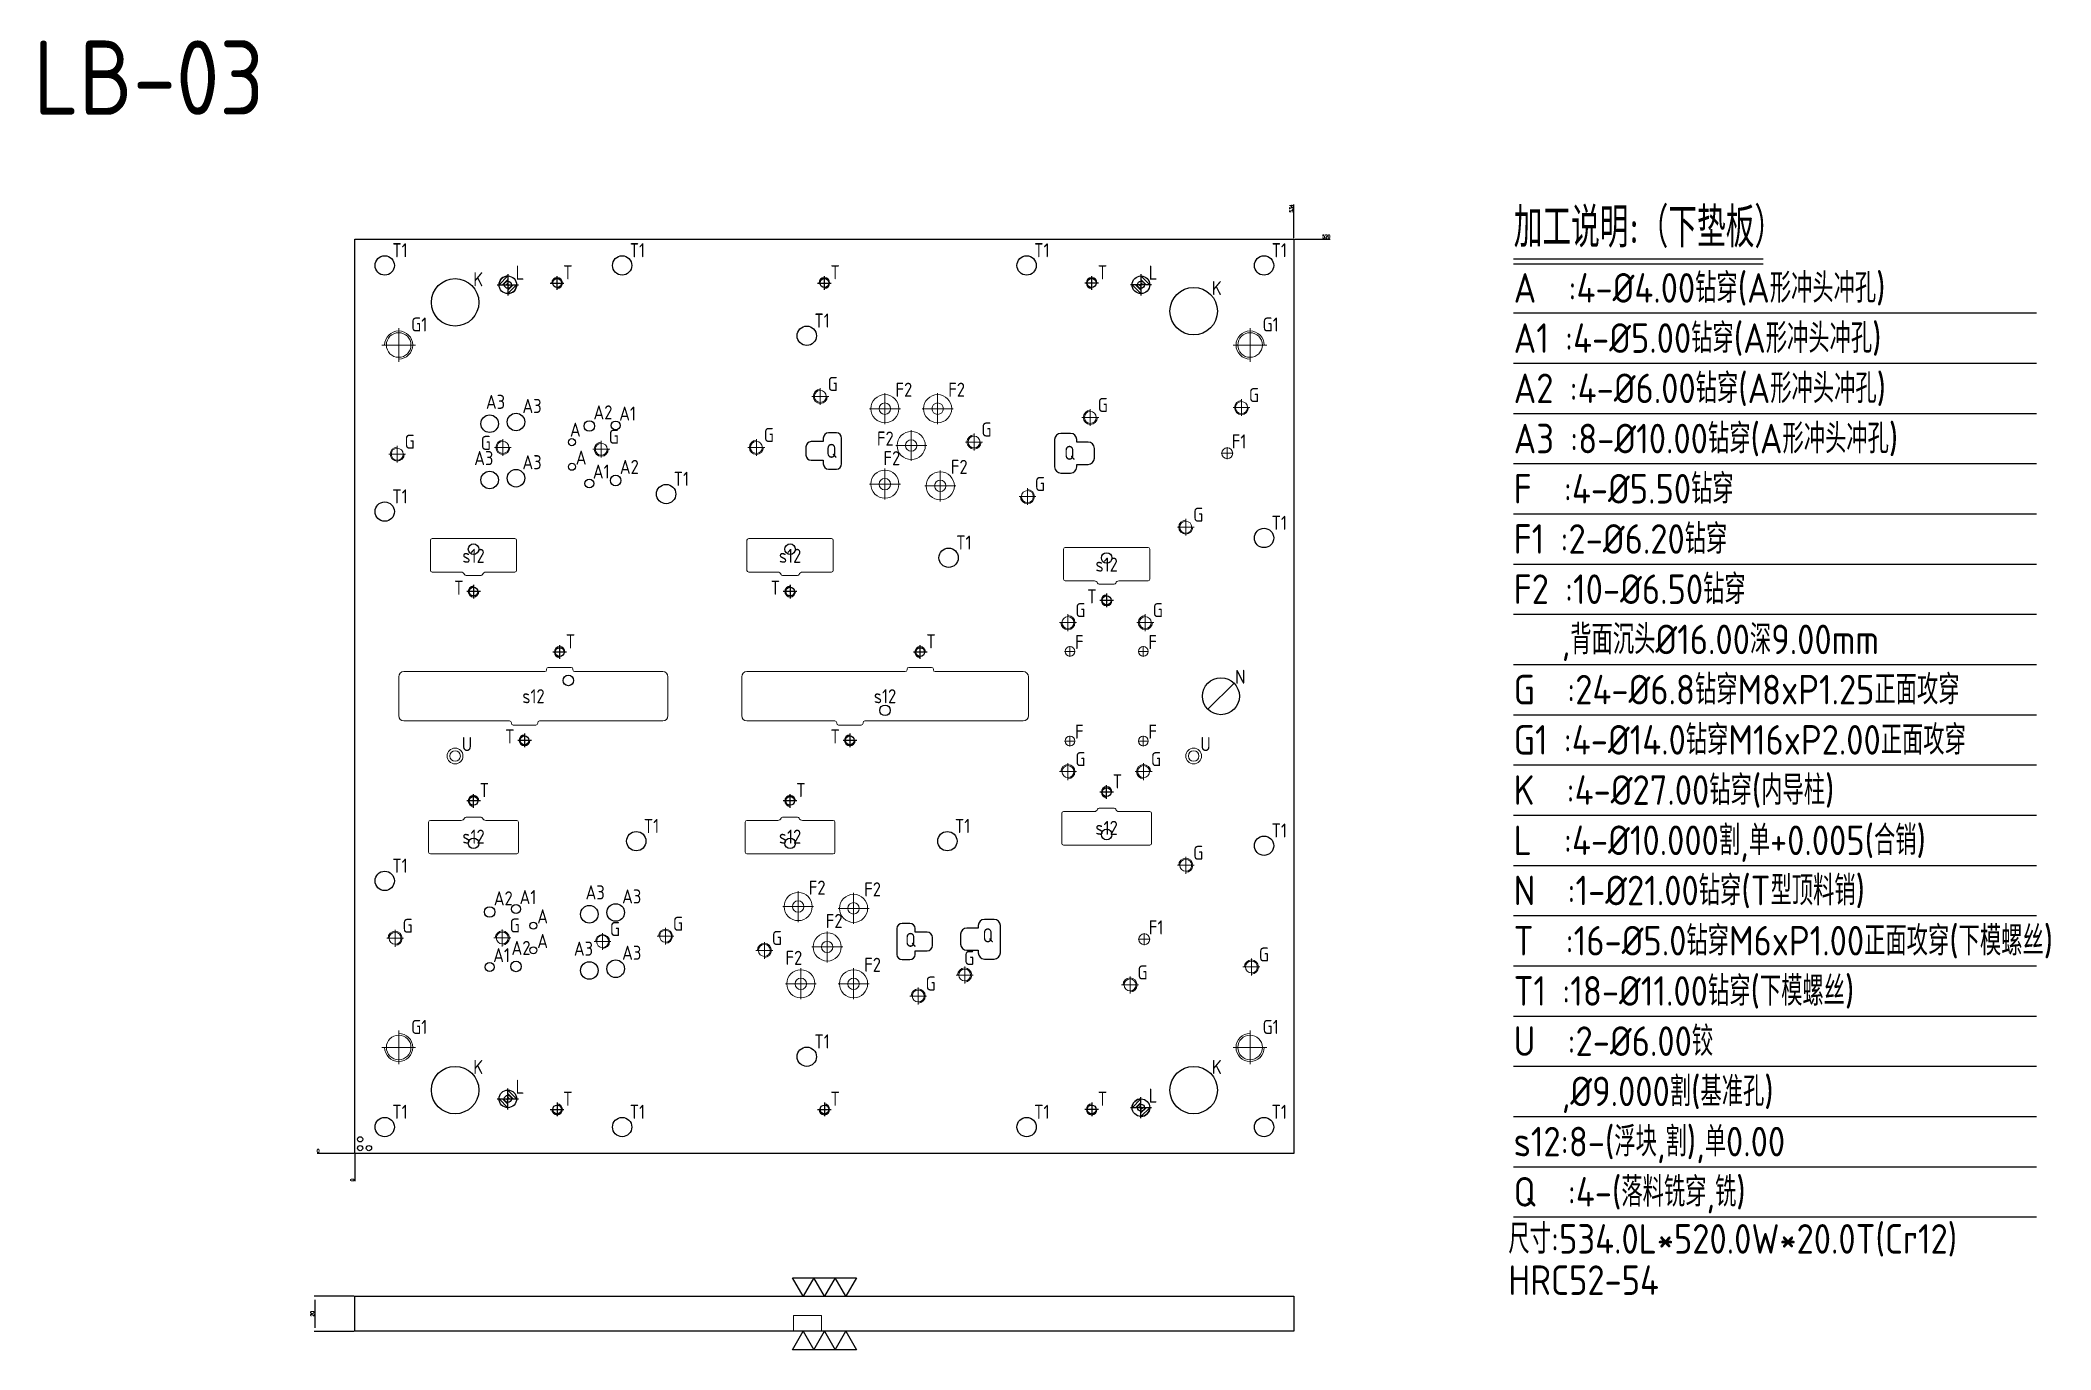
# Model space of a CAD drawing. Header units: millimetres. Extents: x 55563 to 56706, y -2339 to -1594.
import ezdxf
from ezdxf.enums import TextEntityAlignment as Align

# ---------------------------------------------------------------- set-up
doc = ezdxf.new("R2010")
doc.units = ezdxf.units.MM
for name, pattern in [('CENTER', [0]), ('DASHED', [0]), ('HIDDEN', [0])]:
    doc.linetypes.add(name, pattern=pattern)
for name, color, linetype in [('DIM', 4, 'Continuous'), ('LB', 7, 'Continuous'), ('LB_O', 40, 'Continuous'), ('LB_W', 1, 'Continuous'), ('TEXT', 4, 'Continuous')]:
    doc.layers.add(name, color=color, linetype=linetype)
doc.styles.add('gbenor', font='gbenor.shx', dxfattribs={"bigfont": 'gbcbig.shx'})
doc.styles.get("Standard").update_dxf_attribs({"font": 'txt.shx', "width": 0.85, "bigfont": 'ctxt.shx'})
doc.dimstyles.new('T-2-WX', dxfattribs={"dimtxt": 2, "dimasz": 2, "dimexe": 0.5, "dimexo": 0.5, "dimgap": 0.5, "dimtad": 1, "dimtxsty": 'Standard', "dimblk": 'OPEN30', "dimcen": 0, "dimazin": 3, "dimtfac": 1, "dimtmove": 0, "dimatfit": 3, "dimldrblk": 'OPEN30', "dimlwd": -1, "dimlwe": -1})

# ---------------------------------------------------------------- blocks, each defined once
blk = doc.blocks.new('*D7580')
at = {"layer": 'Defpoints', "color": 0}
for p in [(55741.9, -2308.7), (55719.2, -2328.7), (55741.9, -2328.7)]:
    blk.add_point(p, dxfattribs=at)
at = {"layer": 'DIM', "color": 0}
for p, q in [((55741.4, -2308.7), (55718.7, -2308.7)), ((55719.2, -2310.7), (55719.2, -2326.7)), ((55741.4, -2328.7), (55718.7, -2328.7))]:
    blk.add_line(p, q, dxfattribs=at)
at = {"layer": 'DIM', "color": 0, "insert": (55717.7, -2318.7), "char_height": 2, "attachment_point": 5, "rotation": 90}
blk.add_mtext('20', dxfattribs=at)
blk = doc.blocks.new('_Open30')
blk = doc.blocks.new('*D7581')
at = {"layer": 'Defpoints', "color": 0}
for p in [(55741.9, -2227.5), (55741.9, -2227.5), (55741.9, -2241.5)]:
    blk.add_point(p, dxfattribs=at)
at = {"layer": 'DIM', "color": 0}
blk.add_line((55741.9, -2228), (55741.9, -2243.2), dxfattribs=at)
at = {"layer": 'DIM', "color": 0, "insert": (55740.4, -2242.6), "char_height": 2, "attachment_point": 5, "rotation": 90}
blk.add_mtext('0', dxfattribs=at)
blk = doc.blocks.new('*D7582')
at = {"layer": 'Defpoints', "color": 0}
for p in [(55722, -2227.5), (55741.9, -2227.5), (55741.9, -2227.5)]:
    blk.add_point(p, dxfattribs=at)
at = {"layer": 'DIM', "color": 0}
blk.add_line((55741.4, -2227.5), (55720.4, -2227.5), dxfattribs=at)
at = {"layer": 'DIM', "color": 0, "insert": (55721, -2226), "char_height": 2, "attachment_point": 5}
blk.add_mtext('0', dxfattribs=at)
blk = doc.blocks.new('*D7583')
at = {"layer": 'Defpoints', "color": 0}
for p in [(56275.9, -1707.5), (56291.6, -1707.5), (55741.9, -2227.5)]:
    blk.add_point(p, dxfattribs=at)
at = {"layer": 'DIM', "color": 0}
blk.add_line((56276.4, -1707.5), (56296.5, -1707.5), dxfattribs=at)
at = {"layer": 'DIM', "color": 0, "insert": (56294.3, -1706), "char_height": 2, "attachment_point": 5}
blk.add_mtext('520', dxfattribs=at)
blk = doc.blocks.new('*D7584')
at = {"layer": 'Defpoints', "color": 0}
for p in [(56275.9, -1692.8), (56275.9, -1707.5), (55741.9, -2227.5)]:
    blk.add_point(p, dxfattribs=at)
at = {"layer": 'DIM', "color": 0}
blk.add_line((56275.9, -1707), (56275.9, -1687.8), dxfattribs=at)
at = {"layer": 'DIM', "color": 0, "insert": (56274.4, -1690.1), "char_height": 2, "attachment_point": 5, "rotation": 90}
blk.add_mtext('534', dxfattribs=at)
blk = doc.blocks.new('locater0')
for p, q in [((-0.6, 0), (0.6, 0)), ((-0.5, 0), (0, 0.5)), ((-0.3, 0), (0, 0.3)), ((-0.1, 0), (0, 0.1)), ((0, 0.6), (0, -0.6)), ((0.1, 0), (0, -0.1)), ((0.5, 0), (0, -0.5)), ((0.3, 0), (0, -0.3))]:
    blk.add_line(p, q)
for start, end in [(90, 180), (270, 0)]:
    blk.add_arc((0, 0), 0.5, start, end)

msp = doc.modelspace()

# ---------------------------------------------------------------- linework, layer by layer
at = {"layer": 'LB'}
msp.add_lwpolyline([(55741.874, -2227.499), (55741.874, -1707.499), (56275.874, -1707.499), (56275.874, -2227.499)], close=True, dxfattribs=at)
at = {"layer": 'LB', "linetype": 'Continuous', "flags": 128}
msp.add_lwpolyline([(55741.874, -2308.693), (56275.874, -2308.693), (56275.874, -2328.693), (55741.874, -2328.693)], close=True, dxfattribs=at)
at = {"layer": 'LB_O', "color": 4, "linetype": 'CENTER', "ltscale": 0.005}
for p, q in [((55852.974, -1732.499), (55860.774, -1732.499)), ((55856.874, -1736.399), (55856.874, -1728.599)), ((56004.974, -1732.499), (56012.774, -1732.499)), ((56008.874, -1736.399), (56008.874, -1728.599)), ((56164.774, -1732.499), (56156.974, -1732.499)), ((56160.874, -1736.399), (56160.874, -1728.599)), ((55813.274, -1907.97), (55805.474, -1907.97)), ((55809.374, -1904.07), (55809.374, -1911.87)), ((55993.274, -1907.97), (55985.474, -1907.97)), ((55989.374, -1904.07), (55989.374, -1911.87)), ((56169.374, -1909.07), (56169.374, -1916.87)), ((56173.274, -1912.97), (56165.474, -1912.97)), ((55858.373, -1946.299), (55858.373, -1938.499)), ((56063.373, -1946.299), (56063.373, -1938.499)), ((55838.373, -1988.699), (55838.373, -1996.499)), ((56023.373, -1988.699), (56023.373, -1996.499)), ((55842.273, -1992.599), (55834.473, -1992.599)), ((56027.273, -1992.599), (56019.473, -1992.599)), ((55809.374, -2030.928), (55809.374, -2023.128)), ((55989.374, -2030.928), (55989.374, -2023.128)), ((56173.274, -2022.028), (56165.474, -2022.028)), ((56169.374, -2025.928), (56169.374, -2018.128)), ((55813.274, -2027.028), (55805.474, -2027.028)), ((55993.274, -2027.028), (55985.474, -2027.028)), ((55852.974, -2202.499), (55860.774, -2202.499)), ((55856.874, -2198.599), (55856.874, -2206.399)), ((56004.974, -2202.499), (56012.774, -2202.499)), ((56008.874, -2198.599), (56008.874, -2206.399)), ((56164.774, -2202.499), (56156.974, -2202.499)), ((56160.874, -2198.599), (56160.874, -2206.399))]:
    msp.add_line(p, q, dxfattribs=at)
at = {"layer": 'LB_O', "color": 4, "linetype": 'CENTER', "lineweight": 15}
for p, q in [((55766.804, -1777.354), (55766.804, -1758.154)), ((56250.945, -1777.354), (56250.945, -1758.154)), ((55757.204, -1767.754), (55776.404, -1767.754)), ((56260.545, -1767.754), (56241.345, -1767.754)), ((56006.534, -1792.212), (56006.534, -1801.812)), ((56011.334, -1797.012), (56001.734, -1797.012)), ((56052.069, -1803.963), (56034.469, -1803.963)), ((56043.269, -1812.763), (56043.269, -1795.163)), ((56082.069, -1803.963), (56064.469, -1803.963)), ((56073.269, -1812.763), (56073.269, -1795.163)), ((56160.095, -1804.157), (56160.095, -1813.757)), ((56250.864, -1803.312), (56241.264, -1803.312)), ((56246.064, -1798.512), (56246.064, -1808.112)), ((56058.269, -1816.112), (56058.269, -1833.712)), ((56164.895, -1808.957), (56155.295, -1808.957)), ((55765.954, -1825.038), (55765.954, -1834.638)), ((55830.834, -1826.012), (55821.234, -1826.012)), ((55826.034, -1821.212), (55826.034, -1830.812)), ((55886.819, -1827.012), (55877.219, -1827.012)), ((55882.019, -1822.212), (55882.019, -1831.812)), ((55975.014, -1826.012), (55965.414, -1826.012)), ((55970.214, -1821.212), (55970.214, -1830.812)), ((56067.069, -1824.912), (56049.469, -1824.912)), ((56098.769, -1822.912), (56089.169, -1822.912)), ((56093.969, -1818.112), (56093.969, -1827.712)), ((56237.964, -1825.902), (56237.964, -1832.722)), ((55770.754, -1829.838), (55761.154, -1829.838)), ((56043.269, -1838.061), (56043.269, -1855.661)), ((56074.769, -1839.061), (56074.769, -1856.661)), ((56241.374, -1829.312), (56234.554, -1829.312)), ((56052.069, -1846.861), (56034.469, -1846.861)), ((56083.569, -1847.861), (56065.969, -1847.861)), ((56124.36, -1849.117), (56124.36, -1858.717)), ((56119.56, -1853.917), (56129.16, -1853.917)), ((56219.174, -1871.352), (56209.574, -1871.352)), ((56214.374, -1866.552), (56214.374, -1876.152)), ((56142.574, -1925.619), (56152.174, -1925.619)), ((56147.374, -1920.819), (56147.374, -1930.419)), ((56196.174, -1925.619), (56186.574, -1925.619)), ((56191.374, -1920.819), (56191.374, -1930.419)), ((56187.209, -1942.019), (56193.259, -1942.019)), ((56190.234, -1945.044), (56190.234, -1938.994)), ((56151.539, -1992.979), (56145.489, -1992.979)), ((56148.514, -1989.954), (56148.514, -1996.004)), ((56187.209, -1992.979), (56193.259, -1992.979)), ((56190.234, -1989.954), (56190.234, -1996.004)), ((56142.574, -2010.379), (56152.174, -2010.379)), ((56147.374, -2015.179), (56147.374, -2005.579)), ((56195.174, -2010.379), (56185.574, -2010.379)), ((56190.374, -2015.179), (56190.374, -2005.579)), ((56209.574, -2063.646), (56219.174, -2063.646)), ((56214.374, -2068.446), (56214.374, -2058.846)), ((55993.979, -2095.937), (55993.979, -2078.337)), ((56025.479, -2096.937), (56025.479, -2079.337)), ((55985.179, -2087.137), (56002.779, -2087.137)), ((56016.679, -2088.137), (56034.279, -2088.137)), ((55764.794, -2109.963), (55764.794, -2100.363)), ((55825.729, -2109.786), (55825.729, -2100.186)), ((55882.714, -2111.786), (55882.714, -2102.186)), ((55918.535, -2108.786), (55918.535, -2099.186)), ((56010.479, -2118.886), (56010.479, -2101.286)), ((56190.784, -2109.096), (56190.784, -2102.276)), ((55759.994, -2105.163), (55769.594, -2105.163)), ((55820.929, -2104.986), (55830.529, -2104.986)), ((55877.914, -2106.986), (55887.514, -2106.986)), ((55913.735, -2103.986), (55923.335, -2103.986)), ((55969.979, -2112.086), (55979.579, -2112.086)), ((55974.779, -2116.886), (55974.779, -2107.286)), ((56001.679, -2110.086), (56019.279, -2110.086)), ((56187.374, -2105.686), (56194.194, -2105.686)), ((55995.479, -2122.235), (55995.479, -2139.835)), ((56025.479, -2122.235), (56025.479, -2139.835)), ((56083.854, -2126.041), (56093.454, -2126.041)), ((56088.654, -2130.841), (56088.654, -2121.241)), ((56246.914, -2121.486), (56256.514, -2121.486)), ((56251.714, -2126.286), (56251.714, -2116.686)), ((55986.679, -2131.035), (56004.279, -2131.035)), ((56016.679, -2131.035), (56034.279, -2131.035)), ((56062.214, -2142.786), (56062.214, -2133.186)), ((56177.884, -2131.686), (56187.484, -2131.686)), ((56182.684, -2136.486), (56182.684, -2126.886)), ((56057.414, -2137.986), (56067.014, -2137.986)), ((55766.804, -2157.644), (55766.804, -2176.844)), ((56250.945, -2157.644), (56250.945, -2176.844)), ((55757.204, -2167.244), (55776.404, -2167.244)), ((56260.545, -2167.244), (56241.345, -2167.244))]:
    msp.add_line(p, q, dxfattribs=at)
at = {"layer": 'LB_O'}
msp.add_line((56241.799, -1960.074), (56226.95, -1974.924), dxfattribs=at)
at = {"layer": 'LB_O', "linetype": 'Continuous'}
for points in [[(56001.384, -1822.712, 0.41421356), (55998.384, -1825.712), (55998.384, -1830.312, 0.41421356), (56001.384, -1833.312), (56008.234, -1833.312), (56008.234, -1835.312, 0.41421356), (56011.234, -1838.312), (56015.684, -1838.312, 0.41421356), (56018.684, -1835.312), (56018.684, -1820.712, 0.41421356), (56015.684, -1817.712), (56011.234, -1817.712, 0.41421356), (56008.234, -1820.712), (56008.234, -1822.712)], [(56148.895, -1818.012), (56143.295, -1818.012, 0.41421356), (56139.795, -1821.512), (56139.795, -1837.112, 0.41421356), (56143.295, -1840.612), (56148.895, -1840.612, 0.41421356), (56152.395, -1837.112), (56152.395, -1835.612), (56158.895, -1835.612, 0.41421356), (56162.395, -1832.112), (56162.395, -1826.512, 0.41421356), (56158.895, -1823.012), (56152.395, -1823.012), (56152.395, -1821.512, 0.41421356)], [(56067.364, -2112.286, 0.41421356), (56070.364, -2109.286), (56070.364, -2104.686, 0.41421356), (56067.364, -2101.686), (56060.514, -2101.686), (56060.514, -2099.686, 0.41421356), (56057.514, -2096.686), (56053.064, -2096.686, 0.41421356), (56050.064, -2099.686), (56050.064, -2114.286, 0.41421356), (56053.064, -2117.286), (56057.514, -2117.286, 0.41421356), (56060.514, -2114.286), (56060.514, -2112.286)], [(56099.854, -2116.986), (56105.454, -2116.986, 0.41421356), (56108.954, -2113.486), (56108.954, -2097.886, 0.41421356), (56105.454, -2094.386), (56099.854, -2094.386, 0.41421356), (56096.354, -2097.886), (56096.354, -2099.386), (56089.854, -2099.386, 0.41421356), (56086.354, -2102.886), (56086.354, -2108.486, 0.41421356), (56089.854, -2111.986), (56096.354, -2111.986), (56096.354, -2113.486, 0.41421356)]]:
    msp.add_lwpolyline(points, format="xyb", close=True, dxfattribs=at)
at = {"layer": 'LB_O', "color": 4, "linetype": 'CENTER', "ltscale": 0.005}
for points in [[(55862.273, -1942.399), (55854.473, -1942.399)], [(56067.273, -1942.399), (56059.473, -1942.399)]]:
    msp.add_lwpolyline(points, dxfattribs=at)
at = {"layer": 'LB_O'}
for points in [[(55861.373, -1942.399, 2.41421356), (55858.373, -1945.399)], [(56066.373, -1942.399, 2.41421356), (56063.373, -1945.399)]]:
    msp.add_lwpolyline(points, format="xyb", dxfattribs=at)
at = {"layer": 'LB_O', "color": 4, "linetype": 'CENTER', "lineweight": 15}
for points in [[(56151.539, -1942.019), (56145.489, -1942.019)], [(56148.514, -1945.044), (56148.514, -1938.994)]]:
    msp.add_lwpolyline(points, dxfattribs=at)
at = {"layer": 'LB_O', "linetype": 'HIDDEN', "lineweight": 15}
msp.add_lwpolyline([(55991.313, -2328.693), (55991.313, -2319.693), (56007.313, -2319.693), (56007.313, -2328.693)], close=True, dxfattribs=at)
at = {"layer": 'LB_O'}
for centre, radius in [((55758.874, -1722.499), 5.5), ((55893.874, -1722.499), 5.5), ((56123.874, -1722.499), 5.5), ((56258.874, -1722.499), 5.5), ((55798.874, -1743.499), 13.5), ((55856.874, -1732.499), 2.5), ((56008.874, -1732.499), 2.5), ((56160.874, -1732.499), 2.5), ((56218.874, -1748.499), 13.5), ((55998.874, -1762.499), 5.5), ((55818.534, -1812.512), 5), ((55833.534, -1811.512), 5), ((55875.214, -1813.812), 3), ((55890.214, -1813.487), 2.5), ((55865.324, -1823.012), 2), ((55818.534, -1844.512), 5), ((55833.534, -1843.512), 5), ((55865.324, -1837.012), 2), ((55875.214, -1846.487), 2.5), ((55890.214, -1844.812), 3), ((55918.874, -1852.499), 5.5), ((55758.874, -1862.499), 5.5), ((56258.874, -1877.499), 5.5), ((56079.52, -1888.738), 5.5), ((55809.374, -1907.97), 2.5), ((55989.374, -1907.97), 2.5), ((56169.374, -1912.97), 2.5), ((55858.373, -1942.399), 2.5), ((56063.373, -1942.399), 2.5), ((55838.373, -1992.599), 2.5), ((56023.373, -1992.599), 2.5), ((56169.374, -2022.028), 2.5), ((55809.374, -2027.028), 2.5), ((55989.374, -2027.028), 2.5), ((55901.902, -2049.923), 5.5), ((56078.8, -2049.923), 5.5), ((56258.874, -2052.499), 5.5), ((55758.874, -2072.499), 5.5), ((55818.534, -2090.186), 3), ((55833.534, -2088.511), 2.5), ((55875.214, -2091.486), 5), ((55890.214, -2090.486), 5), ((55843.424, -2097.986), 2), ((55843.424, -2111.986), 2), ((55818.534, -2121.511), 2.5), ((55833.534, -2121.186), 3), ((55875.214, -2123.486), 5), ((55890.214, -2122.486), 5), ((55998.874, -2172.499), 5.5), ((55798.874, -2191.499), 13.5), ((56218.874, -2191.499), 13.5), ((55856.874, -2202.499), 2.5), ((56008.874, -2202.499), 2.5), ((56160.874, -2202.499), 2.5), ((55758.874, -2212.499), 5.5), ((55893.874, -2212.499), 5.5), ((56123.874, -2212.499), 5.5), ((56258.874, -2212.499), 5.5)]:
    msp.add_circle(centre, radius, dxfattribs=at)
at = {"layer": 'LB_O', "color": 3}
for centre, radius in [((55828.874, -1733.499), 2), ((56188.874, -1733.499), 2), ((55809.374, -1883.85), 3), ((55989.374, -1883.85), 3), ((56169.374, -1888.85), 3), ((55863.298, -1958.502), 3), ((56043.373, -1975.519), 3), ((56169.374, -2046.148), 3), ((55809.374, -2051.148), 3), ((55989.374, -2051.148), 3), ((55828.874, -2196.499), 2), ((56188.874, -2201.499), 2)]:
    msp.add_circle(centre, radius, dxfattribs=at)
at = {"layer": 'LB_O', "linetype": 'Continuous', "lineweight": 15}
for centre, radius in [((55766.804, -1767.754), 7), ((56250.945, -1767.754), 7), ((56006.534, -1797.012), 3.4), ((56043.269, -1803.963), 3.25), ((56073.269, -1803.963), 3.25), ((56160.095, -1808.957), 3.4), ((56246.064, -1803.312), 3.4), ((55765.954, -1829.838), 3.4), ((55826.034, -1826.012), 3.4), ((55882.019, -1827.012), 3.4), ((55970.214, -1826.012), 3.4), ((56058.269, -1824.912), 3.25), ((56093.969, -1822.912), 3.4), ((56237.964, -1829.312), 3.1), ((56043.269, -1846.861), 3.25), ((56074.769, -1847.861), 3.25), ((56124.36, -1853.917), 3.4), ((56214.374, -1871.352), 3.4), ((56147.374, -1925.619), 3.4), ((56191.374, -1925.619), 3.4), ((56148.514, -1942.019), 2.75), ((56190.234, -1942.019), 2.75), ((56148.514, -1992.979), 2.75), ((56190.234, -1992.979), 2.75), ((56147.374, -2010.379), 3.4), ((56190.374, -2010.379), 3.4), ((56214.374, -2063.646), 3.4), ((55993.979, -2087.137), 3.25), ((56025.479, -2088.137), 3.25), ((55764.794, -2105.163), 3.4), ((55825.729, -2104.986), 3.4), ((55882.714, -2106.986), 3.4), ((55918.535, -2103.986), 3.4), ((56190.784, -2105.686), 3.1), ((55974.779, -2112.086), 3.4), ((56010.479, -2110.086), 3.25), ((56088.654, -2126.041), 3.4), ((56251.714, -2121.486), 3.4), ((55995.479, -2131.035), 3.25), ((56025.479, -2131.035), 3.25), ((56062.214, -2137.986), 3.4), ((56182.684, -2131.686), 3.4), ((55766.804, -2167.244), 7), ((56250.945, -2167.244), 7)]:
    msp.add_circle(centre, radius, dxfattribs=at)
at = {"layer": 'LB_O', "linetype": 'DASHED', "lineweight": 15}
for centre in [(56043.269, -1803.963), (56073.269, -1803.963), (56058.269, -1824.912), (56043.269, -1846.861), (56074.769, -1847.861), (55993.979, -2087.137), (56025.479, -2088.137), (56010.479, -2110.086), (55995.479, -2131.035), (56025.479, -2131.035)]:
    msp.add_circle(centre, 8, dxfattribs=at)
at = {"layer": 'LB_O', "linetype": 'Continuous'}
msp.add_circle((56234.374, -1967.499), 10.5, dxfattribs=at)
at = {"layer": 'LB_O', "linetype": 'Continuous', "lineweight": 18}
for centre in [(55798.874, -2001.499), (56218.874, -2001.499)]:
    msp.add_circle(centre, 3, dxfattribs=at)
at = {"layer": 'LB_O'}
for centre, start, end in [((55856.874, -1732.499), 270, 180), ((56008.874, -1732.499), 270, 180), ((56160.874, -1732.499), 0, 270), ((55809.374, -1907.97), 90, 0), ((55989.374, -1907.97), 90, 0), ((56169.374, -1912.97), 90, 0), ((55838.373, -1992.599), 90, 0), ((56023.373, -1992.599), 90, 0), ((56169.374, -2022.028), 0, 270), ((55809.374, -2027.028), 0, 270), ((55989.374, -2027.028), 0, 270), ((55856.874, -2202.499), 180, 90), ((56008.874, -2202.499), 180, 90), ((56160.874, -2202.499), 90, 0)]:
    msp.add_arc(centre, 3, start, end, dxfattribs=at)
at = {"layer": 'LB_O', "linetype": 'Continuous', "lineweight": 15}
for centre, radius, start, end in [((55766.804, -1767.754), 8, 270, 180), ((56250.945, -1767.754), 8, 0, 270), ((56006.534, -1797.012), 4, 90, 0), ((56160.095, -1808.957), 4, 90, 0), ((56246.064, -1803.312), 4, 90, 0), ((55765.954, -1829.838), 4, 90, 0), ((55826.034, -1826.012), 4, 90, 0), ((55882.019, -1827.012), 4, 90, 0), ((55970.214, -1826.012), 4, 90, 0), ((56093.969, -1822.912), 4, 90, 0), ((56124.36, -1853.917), 4, 180, 90), ((56214.374, -1871.352), 4, 90, 0), ((56147.374, -1925.619), 4, 180, 90), ((56191.374, -1925.619), 4, 90, 0), ((56147.374, -2010.379), 4, 270, 180), ((56190.374, -2010.379), 4, 0, 270), ((56214.374, -2063.646), 4, 270, 180), ((55764.794, -2105.163), 4, 270, 180), ((55825.729, -2104.986), 4, 270, 180), ((55882.714, -2106.986), 4, 270, 180), ((55918.535, -2103.986), 4, 270, 180), ((55974.779, -2112.086), 4, 270, 180), ((56088.654, -2126.041), 4, 270, 180), ((56251.714, -2121.486), 4, 270, 180), ((56062.214, -2137.986), 4, 270, 180), ((56182.684, -2131.686), 4, 270, 180), ((55766.804, -2167.244), 8, 180, 90), ((56250.945, -2167.244), 8, 90, 0)]:
    msp.add_arc(centre, radius, start, end, dxfattribs=at)
at = {"layer": 'LB_W', "linetype": 'Continuous', "lineweight": 15}
for points in [[(55832.924, -1896.89), (55816.372, -1896.89, 0.31447738), (55814.513, -1898.188, -0.31447738), (55813.65, -1898.79), (55805.099, -1898.79, -0.31447738), (55804.235, -1898.188, 0.31447738), (55802.377, -1896.89), (55785.824, -1896.89, -0.41421356), (55784.854, -1895.92), (55784.854, -1878.82, -0.41421356), (55785.824, -1877.85), (55832.924, -1877.85, -0.41421356), (55833.894, -1878.82), (55833.894, -1895.92, -0.41421356)], [(56012.924, -1896.89), (55996.372, -1896.89, 0.31447738), (55994.513, -1898.188, -0.31447738), (55993.65, -1898.79), (55985.099, -1898.79, -0.31447738), (55984.235, -1898.188, 0.31447738), (55982.377, -1896.89), (55965.824, -1896.89, -0.41421356), (55964.854, -1895.92), (55964.854, -1878.82, -0.41421356), (55965.824, -1877.85), (56012.924, -1877.85, -0.41421356), (56013.894, -1878.82), (56013.894, -1895.92, -0.41421356)], [(56192.924, -1901.89), (56176.372, -1901.89, 0.31447738), (56174.513, -1903.188, -0.31447738), (56173.65, -1903.79), (56165.099, -1903.79, -0.31447738), (56164.235, -1903.188, 0.31447738), (56162.377, -1901.89), (56145.824, -1901.89, -0.41421356), (56144.854, -1900.92), (56144.854, -1883.82, -0.41421356), (56145.824, -1882.85), (56192.924, -1882.85, -0.41421356), (56193.894, -1883.82), (56193.894, -1900.92, -0.41421356)], [(55830.903, -1982.549), (55830.903, -1982.899, 0.41421356), (55831.873, -1983.869), (55844.873, -1983.869, 0.41421356), (55845.843, -1982.899), (55845.843, -1982.549, -0.41421356), (55846.873, -1981.519), (55916.922, -1981.519, 0.41421356), (55919.892, -1978.549), (55919.892, -1956.449, 0.41421356), (55916.922, -1953.479), (55866.873, -1953.479, -0.41421356), (55865.843, -1952.449), (55865.843, -1952.099, 0.41421356), (55864.873, -1951.129), (55851.873, -1951.129, 0.41421356), (55850.903, -1952.099), (55850.903, -1952.449, -0.41421356), (55849.873, -1953.479), (55769.824, -1953.479, 0.41421356), (55766.854, -1956.449), (55766.854, -1978.549, 0.41421356), (55769.824, -1981.519), (55829.873, -1981.519, -0.41421356)], [(56015.903, -1982.549), (56015.903, -1982.899, 0.41421356), (56016.873, -1983.869), (56029.873, -1983.869, 0.41421356), (56030.843, -1982.899), (56030.843, -1982.549, -0.41421356), (56031.873, -1981.519), (56121.922, -1981.519, 0.41421356), (56124.892, -1978.549), (56124.892, -1956.449, 0.41421356), (56121.922, -1953.479), (56071.873, -1953.479, -0.41421356), (56070.843, -1952.449), (56070.843, -1952.099, 0.41421356), (56069.873, -1951.129), (56056.873, -1951.129, 0.41421356), (56055.903, -1952.099), (56055.903, -1952.449, -0.41421356), (56054.873, -1953.479), (55964.824, -1953.479, 0.41421356), (55961.854, -1956.449), (55961.854, -1978.549, 0.41421356), (55964.824, -1981.519), (56014.873, -1981.519, -0.41421356)], [(56193.924, -2033.108), (56176.372, -2033.108, -0.31447738), (56174.513, -2031.81, 0.31447738), (56173.65, -2031.208), (56165.099, -2031.208, 0.31447738), (56164.235, -2031.81, -0.31447738), (56162.377, -2033.108), (56144.824, -2033.108, 0.41421356), (56143.854, -2034.078), (56143.854, -2051.178, 0.41421356), (56144.824, -2052.148), (56193.924, -2052.148, 0.41421356), (56194.894, -2051.178), (56194.894, -2034.078, 0.41421356)], [(55833.924, -2038.108), (55816.372, -2038.108, -0.31447738), (55814.513, -2036.81, 0.31447738), (55813.65, -2036.208), (55805.099, -2036.208, 0.31447738), (55804.235, -2036.81, -0.31447738), (55802.377, -2038.108), (55784.824, -2038.108, 0.41421356), (55783.854, -2039.078), (55783.854, -2056.178, 0.41421356), (55784.824, -2057.148), (55833.924, -2057.148, 0.41421356), (55834.894, -2056.178), (55834.894, -2039.078, 0.41421356)], [(56013.924, -2038.108), (55996.372, -2038.108, -0.31447738), (55994.513, -2036.81, 0.31447738), (55993.65, -2036.208), (55985.099, -2036.208, 0.31447738), (55984.235, -2036.81, -0.31447738), (55982.377, -2038.108), (55964.824, -2038.108, 0.41421356), (55963.854, -2039.078), (55963.854, -2056.178, 0.41421356), (55964.824, -2057.148), (56013.924, -2057.148, 0.41421356), (56014.894, -2056.178), (56014.894, -2039.078, 0.41421356)]]:
    msp.add_lwpolyline(points, format="xyb", close=True, dxfattribs=at)
at = {"layer": 'LB_W', "linetype": 'Continuous'}
for centre in [(55828.874, -1733.499), (56188.874, -1733.499), (55828.874, -2196.499), (56188.874, -2201.499)]:
    msp.add_circle(centre, 5, dxfattribs=at)
at = {"layer": 'LB_W', "linetype": 'Continuous', "lineweight": 18}
for centre in [(55798.874, -2001.499), (56218.874, -2001.499)]:
    msp.add_circle(centre, 4.5, dxfattribs=at)
at = {"layer": 'TEXT', "color": 3}
for p, q in [((56400.823, -1718.716), (56542.751, -1718.716)), ((56400.823, -1721.656), (56542.751, -1721.656)), ((56400.823, -1749.544), (56698.112, -1749.544)), ((56400.823, -1778.104), (56698.112, -1778.104)), ((56400.823, -1806.664), (56698.112, -1806.664)), ((56400.823, -1835.224), (56698.112, -1835.224)), ((56400.823, -1863.784), (56698.112, -1863.784)), ((56400.823, -1892.344), (56698.112, -1892.344)), ((56400.823, -1920.904), (56698.112, -1920.904)), ((56400.823, -1949.464), (56698.112, -1949.464)), ((56400.823, -1978.024), (56698.112, -1978.024)), ((56400.823, -2006.584), (56698.112, -2006.584)), ((56400.823, -2035.144), (56698.112, -2035.144)), ((56400.823, -2063.704), (56698.112, -2063.704)), ((56400.823, -2092.264), (56698.112, -2092.264)), ((56400.823, -2120.824), (56698.112, -2120.824)), ((56400.823, -2149.384), (56698.112, -2149.384)), ((56400.823, -2177.944), (56698.112, -2177.944)), ((56400.823, -2206.504), (56698.112, -2206.504)), ((56400.823, -2235.064), (56698.112, -2235.064)), ((56400.823, -2263.624), (56698.112, -2263.624))]:
    msp.add_line(p, q, dxfattribs=at)
at = {"layer": 'TEXT', "color": 4}
for points in [[(56027.061, -2298.193), (56020.999, -2308.693), (56014.937, -2298.193), (56008.874, -2308.693), (56002.812, -2298.193), (55996.75, -2308.693), (55990.688, -2298.193), (56027.061, -2298.193)], [(55990.688, -2339.193), (55996.75, -2328.693), (56002.812, -2339.193), (56008.874, -2328.693), (56014.937, -2339.193), (56020.999, -2328.693), (56027.061, -2339.193), (55990.688, -2339.193)]]:
    msp.add_lwpolyline(points, close=True, dxfattribs=at)
for centre in [(55744.874, -2219.499), (55744.874, -2224.499), (55749.874, -2224.499)]:
    msp.add_circle(centre, 1.5, dxfattribs=at)

# ---------------------------------------------------------------- block references
at = {"layer": 'LB_W', "linetype": 'Continuous', "yscale": 10, "zscale": 10}
for p, xscale in [((55828.874, -1733.499), 10), ((56188.874, -1733.499), -10)]:
    msp.add_blockref('locater0', p, dxfattribs=dict(at, xscale=xscale))
at = {"layer": 'LB_W', "linetype": 'Continuous', "yscale": 10, "zscale": 10, "rotation": 180}
for p, xscale in [((55828.874, -2196.499), -10), ((56188.874, -2201.499), 10)]:
    msp.add_blockref('locater0', p, dxfattribs=dict(at, xscale=xscale))

# ---------------------------------------------------------------- texts
at = {"layer": 'TEXT', "linetype": 'Continuous', "lineweight": 20, "style": 'gbenor'}
msp.add_text('LB-03', height=42.2498, dxfattribs=at).set_placement((55559.103, -1636.79))
at = {"layer": 'TEXT', "color": 4, "style": 'gbenor'}
for s, height, p in [('加工说明:（下垫板）', 22.68, (56400.823, -1712.248)), ('A  :4-%%c4.00钻穿(A形冲头冲孔)', 16.8, (56400.823, -1743.664)), ('A1 :4-%%c5.00钻穿(A形冲头冲孔)', 16.8, (56400.823, -1772.224)), ('A2 :4-%%c6.00钻穿(A形冲头冲孔)', 16.8, (56400.823, -1800.784)), ('A3 :8-%%c10.00钻穿(A形冲头冲孔)', 16.8, (56400.823, -1829.344)), ('F  :4-%%c5.50钻穿', 16.8, (56400.823, -1857.904)), ('F1 :2-%%c6.20钻穿', 16.8, (56400.823, -1886.464)), ('F2 :10-%%c6.50钻穿', 16.8, (56400.823, -1915.024)), ('   ,背面沉头%%c16.00深9.00mm', 16.8, (56400.823, -1943.584)), ('G  :24-%%c6.8钻穿M8xP1.25正面攻穿', 16.8, (56400.823, -1972.144)), ('G1 :4-%%c14.0钻穿M16xP2.00正面攻穿', 16.8, (56400.823, -2000.704)), ('K  :4-%%c27.00钻穿(内导柱)', 16.8, (56400.823, -2029.264)), ('N  :1-%%c21.00钻穿(T型顶料销)', 16.8, (56400.823, -2086.384)), ('T  :16-%%c5.0钻穿M6xP1.00正面攻穿(下模螺丝)', 16.8, (56400.823, -2114.944)), ('T1 :18-%%c11.00钻穿(下模螺丝)', 16.8, (56400.823, -2143.504)), ('Q  :4-(落料铣穿,铣)', 16.8, (56400.823, -2257.744)), ('尺寸:534.0L*520.0W*20.0T(Cr12)', 16.8, (56397.821, -2284.511)), ('HRC52-54', 16.8, (56397.821, -2307.985))]:
    msp.add_text(s, height=height, dxfattribs=at).set_placement(p)
for s, p in [('T1', (55767.525, -1713.849)), ('T1', (55902.525, -1713.849)), ('T1', (56132.525, -1713.849)), ('T1', (56267.525, -1713.849)), ('K', (55812.015, -1730.359)), ('L', (55835.757, -1726.616)), ('T', (55863.003, -1726.371)), ('T', (56015.003, -1726.371)), ('T', (56167.003, -1726.371)), ('L', (56195.757, -1726.616)), ('K', (56232.015, -1735.359)), ('G1', (55778.475, -1756.082)), ('T1', (56007.525, -1753.849)), ('G1', (56262.616, -1756.082)), ('G', (56013.633, -1789.913)), ('F2', (56054.065, -1793.168)), ('F2', (56084.065, -1793.168)), ('G', (56253.163, -1796.213)), ('A3', (55821.866, -1800.079)), ('A3', (55842.636, -1802.411)), ('A2', (55882.946, -1806.081)), ('A1', (55896.979, -1806.722)), ('G', (56167.194, -1801.858)), ('A', (55867.24, -1815.864)), ('G', (55889.118, -1819.913)), ('G', (55977.312, -1818.913)), ('F2', (56043.523, -1820.961)), ('G', (56101.068, -1815.813)), ('G', (55773.053, -1822.739)), ('A3', (55815.203, -1832.079)), ('G', (55816.337, -1823.414)), ('A', (55870.557, -1831.779)), ('Q', (56012.869, -1827.942)), ('F2', (56047.221, -1832.114)), ('Q', (56148.254, -1829.067)), ('F1', (56244.682, -1822.594)), ('A3', (55842.636, -1834.411)), ('A1', (55881.979, -1839.722)), ('A2', (55897.946, -1837.081)), ('T1', (55927.525, -1843.849)), ('F2', (56085.565, -1837.066)), ('T1', (55767.525, -1853.849)), ('G', (56131.459, -1846.818)), ('G', (56221.473, -1864.253)), ('T1', (56267.525, -1868.849)), ('s12', (55809.374, -1887.647)), ('s12', (55989.374, -1887.647)), ('T1', (56088.17, -1880.088)), ('s12', (56169.374, -1892.647)), ('T', (55801.003, -1905.727)), ('T', (55981.003, -1905.727)), ('T', (56161.003, -1910.727)), ('G', (56154.473, -1918.52)), ('G', (56198.473, -1918.52)), ('T', (55864.501, -1936.27)), ('T', (56069.501, -1936.27)), ('F', (56153.806, -1936.727)), ('F', (56195.526, -1936.727)), ('N', (56245.382, -1956.492)), ('s12', (55843.455, -1967.499)), ('s12', (56043.373, -1967.499)), ('T', (55830.002, -1990.356)), ('T', (56015.002, -1990.356)), ('F', (56153.806, -1987.687)), ('F', (56195.526, -1987.687)), ('U', (55805.639, -1994.734)), ('G', (56154.473, -2003.28)), ('G', (56197.473, -2003.28)), ('U', (56225.639, -1994.734)), ('T', (56175.503, -2015.899)), ('T', (55815.503, -2020.899)), ('T', (55995.503, -2020.899)), ('s12', (55809.374, -2047.359)), ('T1', (55910.552, -2041.273)), ('s12', (55989.374, -2047.359)), ('T1', (56087.45, -2041.273)), ('s12', (56169.374, -2042.359)), ('T1', (56267.525, -2043.849)), ('G', (56221.473, -2056.547)), ('T1', (55767.525, -2063.849)), ('A2', (55826.266, -2082.455)), ('A1', (55840.299, -2081.746)), ('A3', (55878.546, -2079.053)), ('A3', (55899.316, -2081.385)), ('F2', (56004.775, -2076.342)), ('F2', (56036.275, -2077.342)), ('A', (55848.657, -2092.753)), ('F2', (56014.431, -2095.339)), ('G', (55771.893, -2098.064)), ('G', (55832.828, -2097.887)), ('A', (55848.657, -2106.753)), ('G', (55889.813, -2099.887)), ('G', (55925.634, -2096.887)), ('G', (55981.878, -2104.987)), ('Q', (56057.83, -2106.048)), ('Q', (56101.81, -2103.49)), ('F1', (56197.502, -2098.968)), ('A1', (55825.299, -2114.746)), ('A2', (55836.364, -2110.625)), ('A3', (55871.883, -2111.053)), ('A3', (55899.316, -2113.385)), ('F2', (55991.528, -2116.288)), ('G', (56091.252, -2116.344)), ('G', (56258.813, -2114.387)), ('F2', (56036.275, -2120.24)), ('G', (56189.783, -2124.587)), ('G', (56069.313, -2130.887)), ('G1', (55778.475, -2155.573)), ('T1', (56007.525, -2163.849)), ('G1', (56262.616, -2155.573)), ('K', (55812.015, -2178.359)), ('K', (56232.015, -2178.359)), ('L', (55835.757, -2189.616)), ('T', (55863.003, -2196.371)), ('T', (56015.003, -2196.371)), ('T', (56167.003, -2196.371)), ('L', (56195.757, -2194.616)), ('T1', (55767.525, -2203.849)), ('T1', (55902.525, -2203.849)), ('T1', (56132.525, -2203.849)), ('T1', (56267.525, -2203.849))]:
    msp.add_text(s, height=8, dxfattribs=at).set_placement(p, align=Align.MIDDLE_CENTER)
at = {"layer": 'TEXT', "color": 1, "style": 'gbenor'}
for s, p in [('L  :4-%%c10.000割,单+0.005(合销)', (56400.823, -2057.824)), ('   ,%%c9.000割(基准孔)', (56400.823, -2200.624)), ('s12:8-(浮块,割),单0.00', (56400.823, -2229.184))]:
    msp.add_text(s, height=16.8, dxfattribs=at).set_placement(p)
at = {"layer": 'TEXT', "color": 2, "style": 'gbenor'}
msp.add_text('U  :2-%%c6.00铰', height=16.8, dxfattribs=at).set_placement((56400.823, -2172.064))

# ---------------------------------------------------------------- dimensions: what is measured, and where the dimension line sits
at = {"layer": 'DIM', "color": 4}
for feature_location, offset, dtype, origin, picture, middle in [((56275.874, -1707.499), (0, 14.716), 1, (55741.874, -2227.499), '*D7584', (56274.374, -1690.056)), ((56275.874, -1707.499), (15.765, 0), 0, (55741.874, -2227.499), '*D7583', (56294.325, -1705.999)), ((55741.874337836, -2227.498972353), (-19.853577048, 0), 0, (55741.874337836, -2227.498972353), '*D7582', (55720.954094121, -2225.998972353)), ((55741.874337836, -2227.498972353), (0, -14.032736131), 1, (55741.874337836, -2227.498972353), '*D7581', (55740.374337836, -2242.59837515))]:
    dim = msp.add_ordinate_dim(feature_location=feature_location, offset=offset, dtype=dtype, origin=origin, dimstyle='T-2-WX', dxfattribs=at)
    dim.commit()
    dim.dimension.update_dxf_attribs({"geometry": picture, "text_midpoint": middle})
dim = msp.add_linear_dim(base=(55719.175, -2328.693), p1=(55741.874, -2308.693), p2=(55741.874, -2328.693), angle=90, dimstyle='T-2-WX', dxfattribs=at)
dim.commit()
dim.dimension.update_dxf_attribs({"geometry": '*D7580', "text_midpoint": (55717.675, -2318.693)})

doc.saveas('drawing.dxf')
